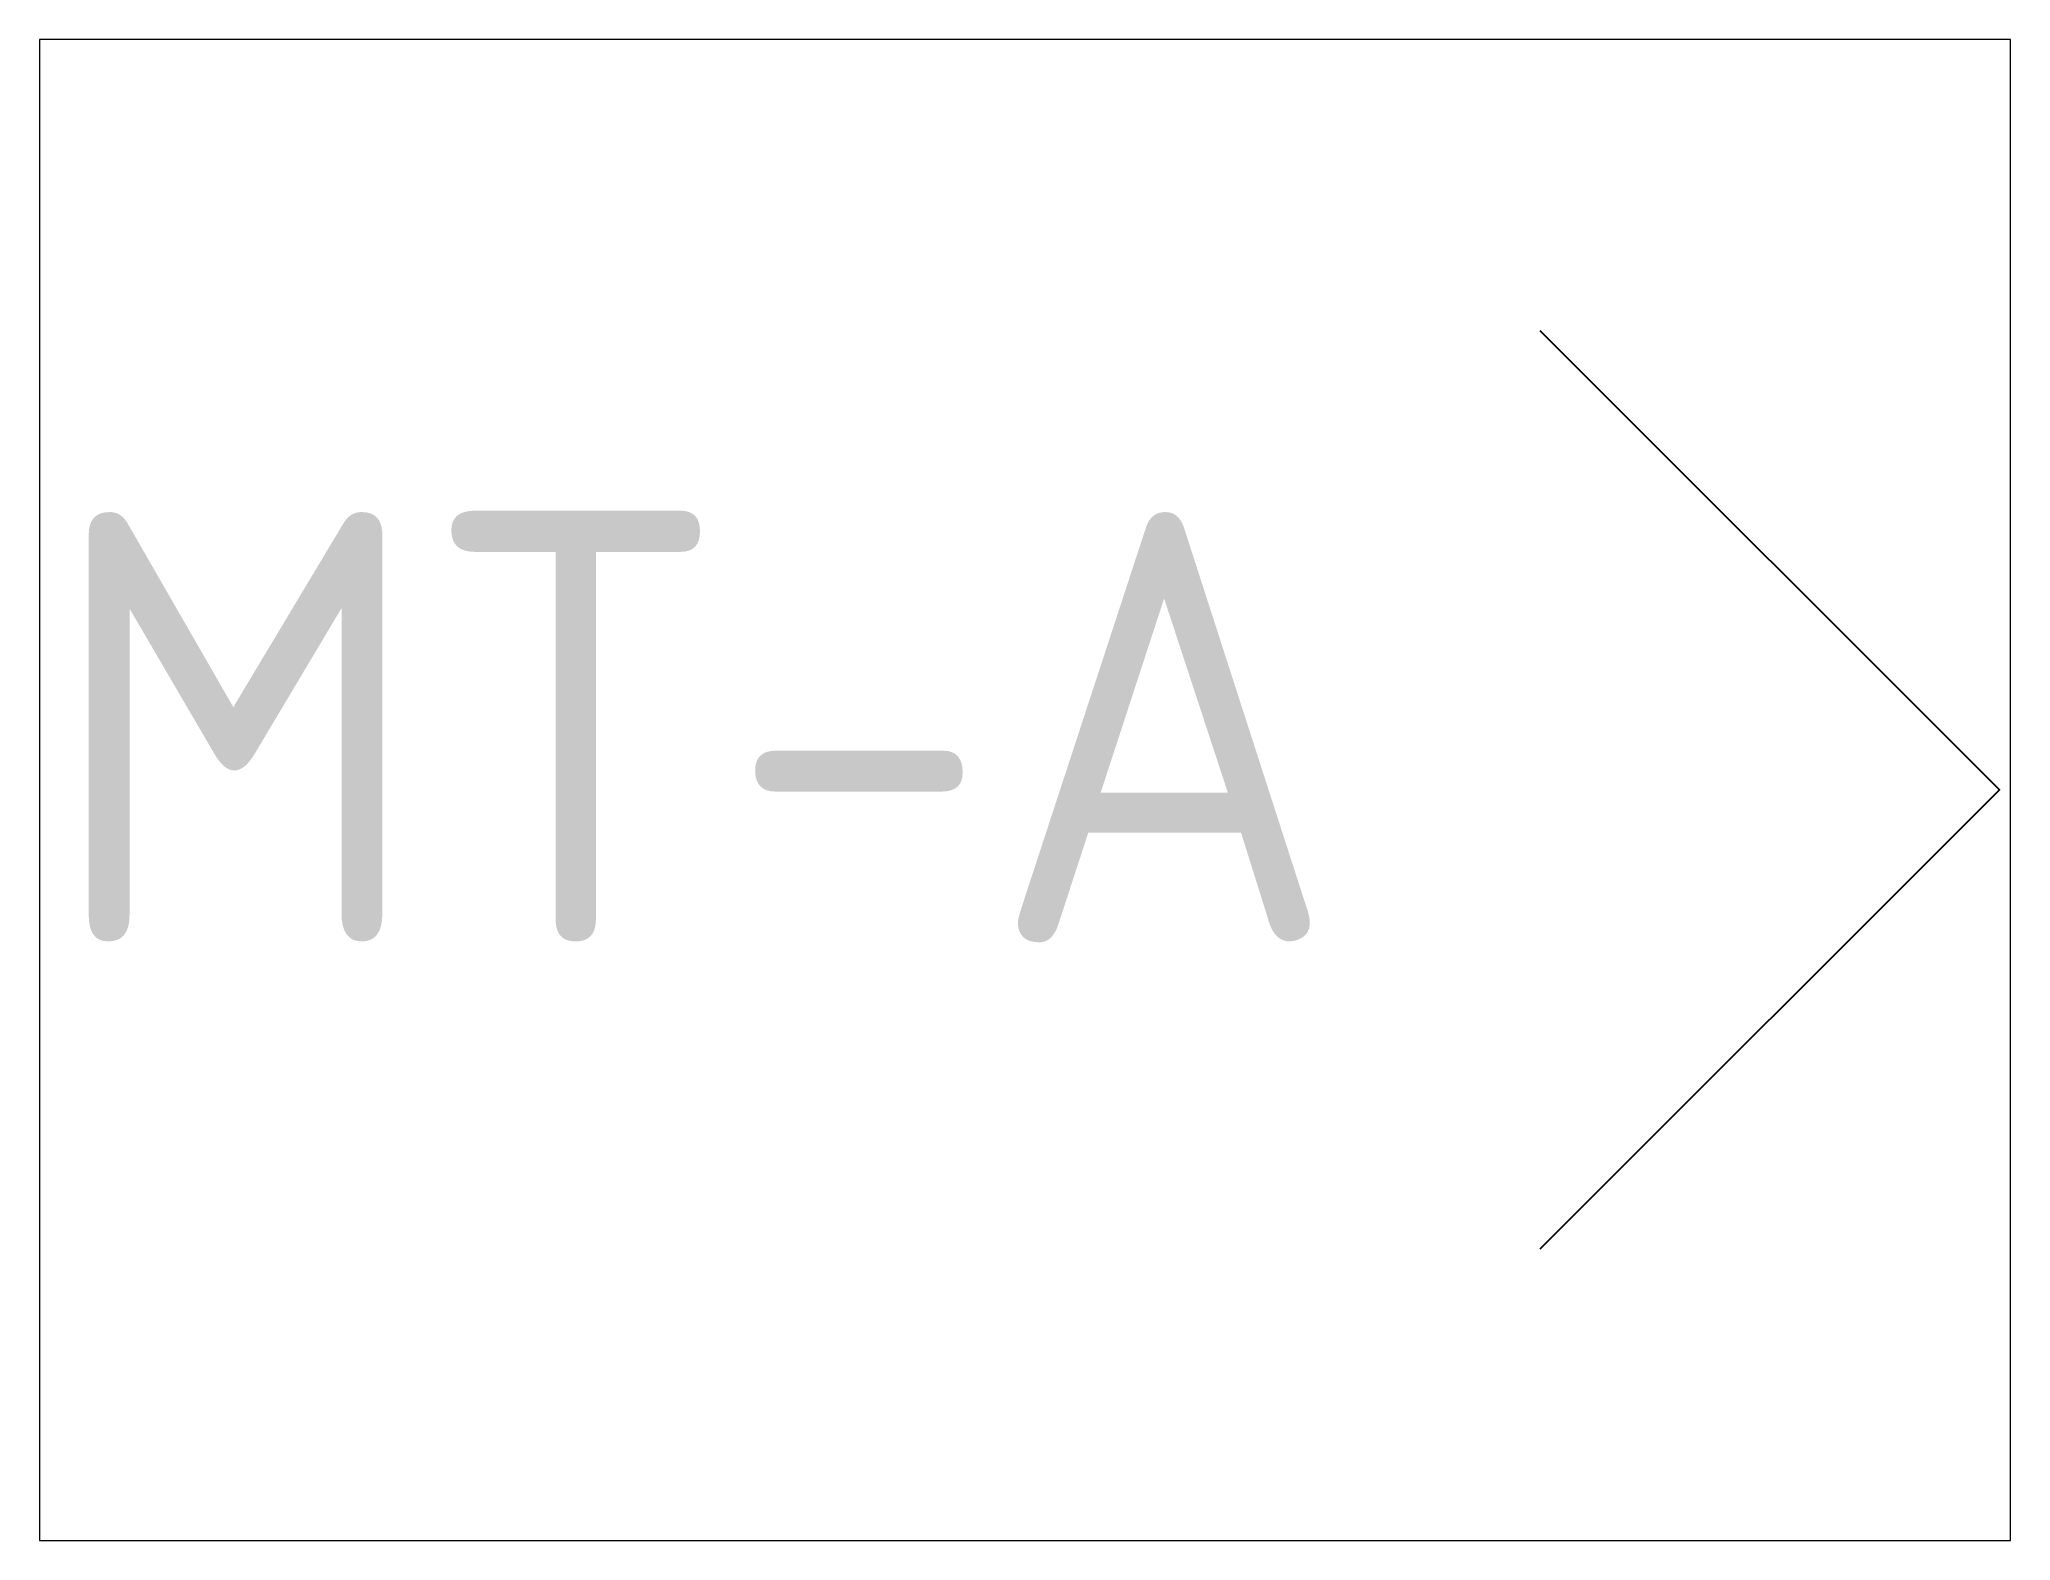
# Paper-space layout 'Layout1' of a CAD drawing. Header units: millimetres. Extents: x 1.05 to 9.45, y 0.8 to 7.2.
# The model-space entities are those that its viewports show. They can reach past a viewport. Long polylines and large blocks are cut down to what shows.
import ezdxf
from ezdxf.enums import TextEntityAlignment as Align

# ---------------------------------------------------------------- set-up
doc = ezdxf.new("R2010")
doc.units = ezdxf.units.MM
doc.header["$MEASUREMENT"] = 0
doc.layers.add('K-------ED-', color=1, linetype='Continuous')
doc.styles.add('ISO', font='isocp.shx')

# ---------------------------------------------------------------- blocks, each defined once
blk = doc.blocks.new('Laxstjärt_h')
at = {"layer": 'K-------ED-', "color": 3}
blk.add_lwpolyline([(-3.21, 3.21), (0, 0), (-3.21, -3.21)], dxfattribs=at)
at = {"layer": 'K-------ED-', "color": 3, "style": 'ISO'}
blk.add_attdef('KOMPL.BETECKN', text='', height=3, dxfattribs=at).set_placement((-4.624, -1.059), align=Align.RIGHT)

msp = doc.modelspace()

# ---------------------------------------------------------------- block references
at = {"layer": 'K-------ED-'}
msp.add_blockref('Laxstjärt_h', (0, 0), dxfattribs=at).add_auto_attribs({'KOMPL.BETECKN': 'MT-A'})

psp = doc.layouts.get("Layout1")

# ---------------------------------------------------------------- viewports
at = {"layer": '0'}
psp.add_viewport(center=(5.25, 4), size=(8.4, 6.4), view_center_point=(-6.8058, -0.0009), view_height=10.488358, dxfattribs=at)

doc.saveas('drawing.dxf')
